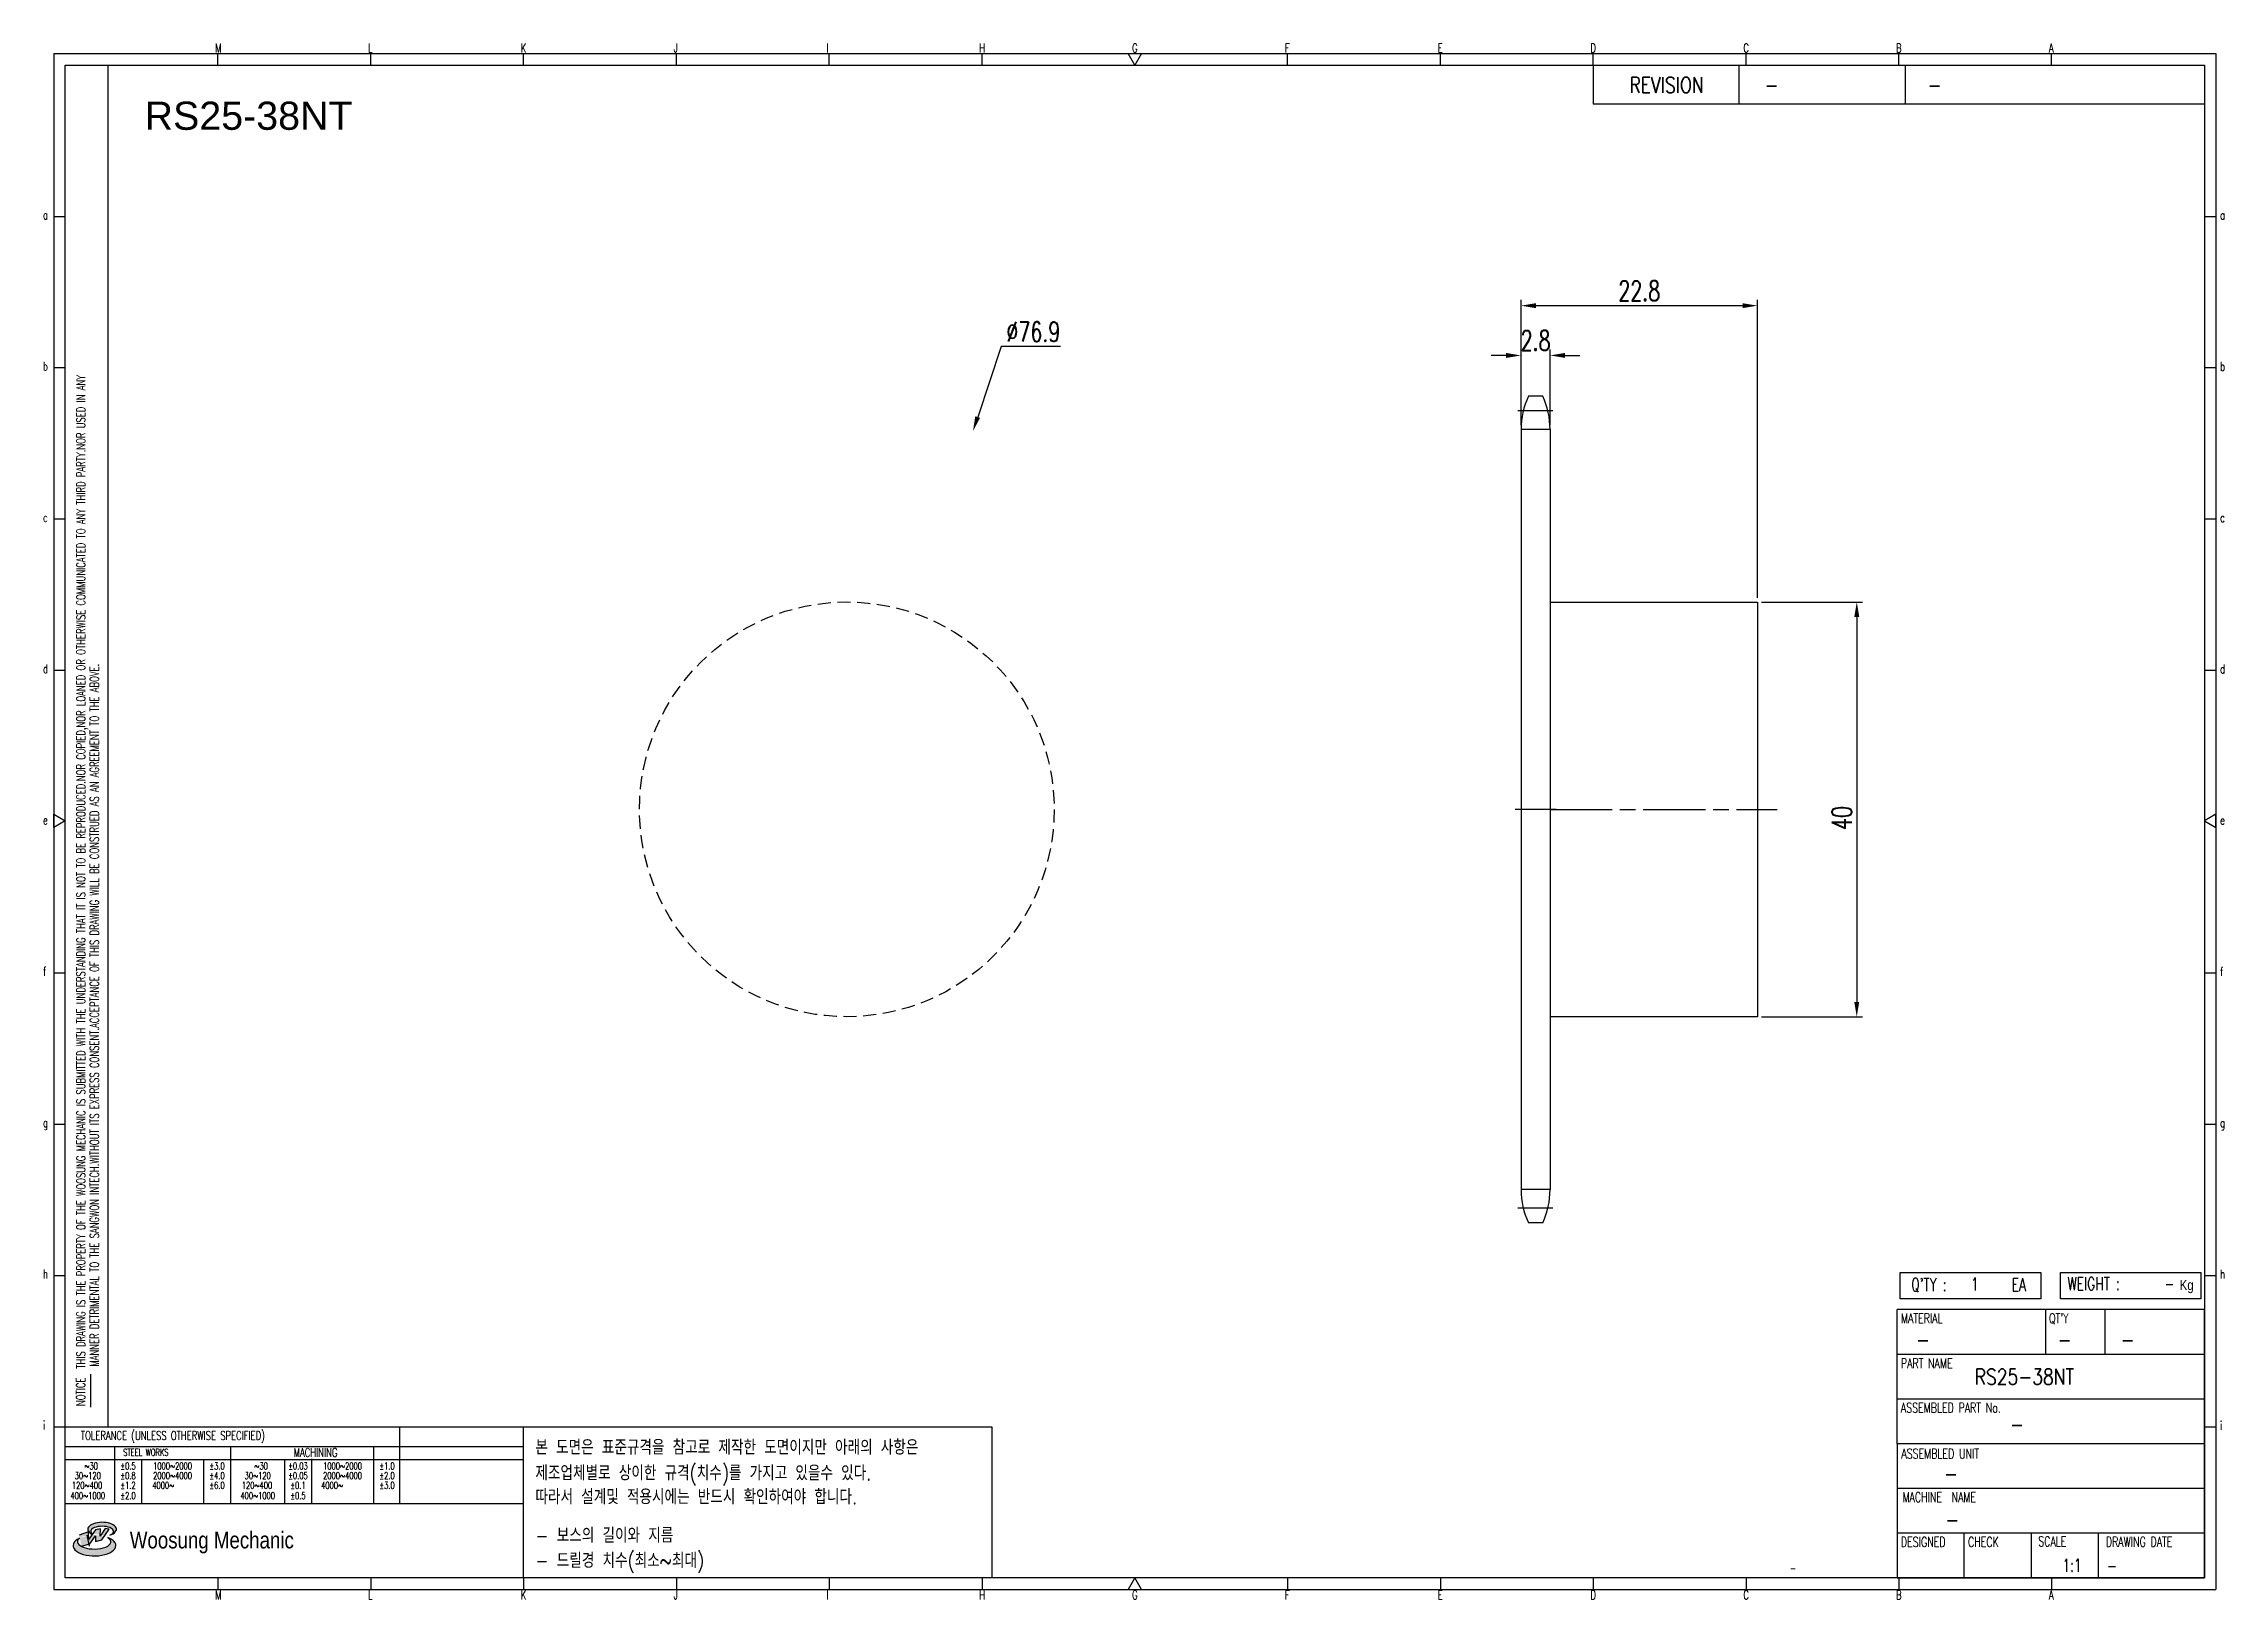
# Model space of a CAD drawing. Header units: millimetres. Extents: x -65651 to -65440, y 1437 to 1587.
import ezdxf
from ezdxf.enums import TextEntityAlignment as Align

# ---------------------------------------------------------------- set-up
doc = ezdxf.new("R2010")
doc.units = ezdxf.units.MM
for name, pattern in [('AM_ISO02W050', [7.5, 6, -1.5]), ('AM_ISO02W050x2', [3.75, 3, -0.75]), ('AM_ISO08W050', [18, 12, -1.5, 3, -1.5]), ('AM_ISO08W050x2', [9, 6, -0.75, 1.5, -0.75]), ('HIDDEN', [9.525, 6.35, -3.175])]:
    doc.linetypes.add(name, pattern=pattern)
for name, color, linetype, lineweight in [('AM_3N', 6, 'AM_ISO02W050', 25), ('AM_7', 4, 'AM_ISO08W050', 25), ('AM_7N', 4, 'AM_ISO08W050', 25)]:
    doc.layers.add(name, color=color, linetype=linetype, lineweight=lineweight)
for name, color, linetype in [('S-DIM', 7, 'Continuous'), ('TITLE', 7, 'Continuous'), ('도면레이아웃', 7, 'Continuous')]:
    doc.layers.add(name, color=color, linetype=linetype)
doc.styles.add('HAN', font='ROMANS.shx', dxfattribs={"width": 0.7, "bigfont": 'whgtxt.shx'})
doc.styles.add('HKD_ST2', font='romans.shx', dxfattribs={"width": 0.7, "height": 4, "bigfont": '@extfont2.shx'})
doc.styles.add('HSG', font='SIMPLEX.shx', dxfattribs={"width": 0.7, "bigfont": 'HSG.shx'})
doc.styles.add('ROMANS', font='romans.shx', dxfattribs={"width": 0.7, "bigfont": 'whgtxt.shx'})
doc.styles.add('SLDTEXTSTYLE4', font='arial.ttf', dxfattribs={"width": 0.8})
doc.styles.get("Standard").update_dxf_attribs({"font": 'arial.ttf'})
doc.dimstyles.new('APP3', dxfattribs={"dimscale": 0.8, "dimtxt": 2.4, "dimasz": 1.8, "dimexe": 0.7, "dimexo": 0.5, "dimgap": 0.6, "dimtad": 1, "dimtoh": 1, "dimdec": 1, "dimrnd": 0.01, "dimzin": 9, "dimdsep": 46, "dimtxsty": 'HSG', "dimcen": 0, "dimclrd": 1, "dimclre": 1, "dimclrt": 256, "dimazin": 2, "dimtp": 1, "dimtm": 1, "dimtfac": 0.5, "dimtdec": 1, "dimtofl": 0, "dimtmove": 0, "dimatfit": 3, "dimfxl": 0, "dimtvp": 1, "dimtolj": 2, "dimlwd": -1, "dimlwe": -1, "dimarcsym": 0})

# ---------------------------------------------------------------- blocks, each defined once
blk = doc.blocks.new('e567sfgjss')
for p, q in [((-66937.69, 488.79), (-66917.69, 488.79)), ((-66917.69, 488.79), (-66917.69, 448.79)), ((-66917.69, 448.79), (-66937.69, 448.79))]:
    blk.add_line(p, q)
at = {"layer": 'AM_7N', "linetype": 'AM_ISO08W050x2'}
blk.add_line((-66937.69, 468.79), (-66915.79, 468.79), dxfattribs=at)
blk = doc.blocks.new('SUYWSHJH')
at = {"layer": '도면레이아웃'}
h = blk.add_hatch(color=10, dxfattribs=at)
h.paths.add_polyline_path([(1.544, 35.177), (1.554, 34.966), (1.779, 35.034), (2.054, 35.422), (1.908, 35.446), (1.728, 35.167), (1.741, 35.439), (1.547, 35.405), (1.292, 35.041), (1.295, 35.33), (0.943, 35.208), (1.03, 34.8), (1.336, 34.885)])
edge = h.paths.add_edge_path()
edge.add_ellipse((1.795, 35.421), major_axis=(-0.53, 0), ratio=0.487785, start_angle=122.36065, end_angle=403.39574)
edge.add_line((1.411, 35.244), (1.419, 35.261))
edge.add_ellipse((1.798, 35.344), major_axis=(-0.423, 0), ratio=0.444396, start_angle=131.58977, end_angle=386.19408, ccw=False)
edge = h.paths.add_edge_path()
edge.add_ellipse((1.512, 34.815), major_axis=(-0.793, 0), ratio=0.480113, start_angle=314.67633, end_angle=590.85213)
edge.add_ellipse((1.501, 34.958), major_axis=(-0.62, 0), ratio=0.43311, start_angle=331.7024, end_angle=574.42495, ccw=False)
for p, q in [((0, 90.118), (80.15, 90.118)), ((0, 90.118), (0, 33.191)), ((6.089, 89.693), (6.089, 90.118)), ((11.753, 89.693), (11.753, 90.118)), ((17.418, 89.693), (17.418, 90.118)), ((23.082, 89.693), (23.082, 90.118)), ((28.746, 89.693), (28.746, 90.118)), ((34.411, 89.693), (34.411, 90.118)), ((45.739, 89.693), (45.739, 90.118)), ((51.404, 89.693), (51.404, 90.118)), ((57.068, 89.693), (57.068, 90.118)), ((62.732, 89.693), (62.732, 90.118)), ((68.397, 89.693), (68.397, 90.118)), ((74.061, 89.693), (74.061, 90.118)), ((80.15, 90.118), (80.15, 33.191)), ((0, 84.085), (0.425, 84.085)), ((79.725, 84.085), (80.15, 84.085)), ((0, 78.478), (0.425, 78.478)), ((79.725, 78.478), (80.15, 78.478)), ((0, 72.87), (0.425, 72.87)), ((79.725, 72.87), (80.15, 72.87)), ((0, 67.262), (0.425, 67.262)), ((79.725, 67.262), (80.15, 67.262)), ((0, 56.047), (0.425, 56.047)), ((79.725, 56.047), (80.15, 56.047)), ((0, 50.439), (0.425, 50.439)), ((79.725, 50.439), (80.15, 50.439)), ((0, 44.832), (0.425, 44.832)), ((79.725, 44.832), (80.15, 44.832)), ((1.377, 39.947), (1.377, 41.174)), ((0, 39.224), (0.425, 39.224)), ((79.725, 39.224), (80.15, 39.224)), ((0, 33.191), (80.15, 33.191)), ((6.089, 33.616), (6.089, 33.191)), ((11.753, 33.616), (11.753, 33.191)), ((17.418, 33.616), (17.418, 33.191)), ((23.082, 33.616), (23.082, 33.191)), ((28.746, 33.616), (28.746, 33.191)), ((34.411, 33.616), (34.411, 33.191)), ((45.739, 33.616), (45.739, 33.191)), ((51.404, 33.616), (51.404, 33.191)), ((57.068, 33.616), (57.068, 33.191)), ((62.732, 33.616), (62.732, 33.191)), ((68.397, 33.616), (68.397, 33.191)), ((74.061, 33.616), (74.061, 33.191))]:
    blk.add_line(p, q)
at = {"color": 2}
for p, q in [((2.017, 39.224), (2.017, 89.693)), ((0.425, 39.224), (17.418, 39.224)), ((12.816, 39.224), (12.816, 36.382)), ((17.418, 33.616), (17.418, 39.224)), ((0.425, 38.487), (17.418, 38.487)), ((0.425, 38.012), (17.418, 38.012)), ((2.257, 38.487), (2.257, 36.382)), ((3.257, 38.012), (3.257, 36.382)), ((5.557, 38.012), (5.557, 36.382)), ((6.557, 38.5), (6.557, 36.382)), ((8.557, 38.012), (8.557, 36.382)), ((9.557, 38.026), (9.557, 36.382)), ((11.857, 38.487), (11.857, 36.382)), ((0.425, 36.382), (17.418, 36.382))]:
    blk.add_line(p, q, dxfattribs=at)
at = {"color": 6, "ltscale": 0.5}
for p, q in [((57.068, 89.693), (57.068, 88.246)), ((62.47, 89.693), (62.47, 88.246)), ((68.635, 89.693), (68.635, 88.246)), ((79.725, 88.246), (57.068, 88.246)), ((68.336, 38.59), (68.336, 43.563)), ((79.725, 43.563), (68.336, 43.563)), ((73.827, 43.563), (73.827, 41.905)), ((76.037, 43.563), (76.037, 41.905)), ((79.725, 38.59), (79.725, 43.563)), ((79.725, 41.905), (68.336, 41.905)), ((79.725, 40.248), (68.336, 40.248)), ((68.336, 38.59), (68.336, 33.616)), ((79.725, 38.59), (68.336, 38.59)), ((79.725, 33.616), (79.725, 38.59)), ((79.725, 36.932), (68.336, 36.932)), ((79.725, 35.274), (68.336, 35.274)), ((70.822, 33.616), (70.822, 35.274)), ((73.309, 33.616), (73.309, 35.274)), ((75.796, 33.616), (75.796, 35.274)), ((68.336, 33.616), (79.725, 33.616))]:
    blk.add_line(p, q, dxfattribs=at)
for points in [[(40.075, 89.693), (39.83, 90.118), (40.32, 90.118)], [(0.425, 89.693), (79.725, 89.693), (79.725, 33.616), (0.425, 33.616)], [(0.425, 61.679), (0, 61.433), (0, 61.924)], [(79.725, 61.679), (80.15, 61.433), (80.15, 61.924)], [(40.075, 33.616), (39.83, 33.191), (40.32, 33.191)]]:
    blk.add_lwpolyline(points, close=True)
at = {"layer": 'TITLE', "color": 20}
for p, q in [((68.449, 43.961), (68.449, 44.936)), ((68.449, 44.936), (73.654, 44.936)), ((73.654, 44.936), (73.654, 43.961)), ((74.39, 43.961), (74.39, 44.936)), ((74.39, 44.936), (79.595, 44.936)), ((79.595, 44.936), (79.595, 43.961)), ((73.654, 43.961), (68.449, 43.961)), ((79.595, 43.961), (74.39, 43.961))]:
    blk.add_line(p, q, dxfattribs=at)
at = {"layer": '도면레이아웃'}
for p, q in [((1.295, 35.33), (0.943, 35.208)), ((1.03, 34.8), (1.336, 34.885)), ((1.224, 35.208), (1.311, 34.8)), ((1.224, 35.208), (1.224, 35.208)), ((1.547, 35.405), (1.292, 35.041)), ((1.292, 35.041), (1.295, 35.33)), ((1.336, 34.885), (1.544, 35.177)), ((1.419, 35.261), (1.411, 35.244)), ((1.544, 35.177), (1.554, 34.966)), ((1.741, 35.439), (1.547, 35.405)), ((1.554, 34.966), (1.779, 35.034)), ((1.908, 35.446), (1.728, 35.167)), ((1.728, 35.167), (1.741, 35.439)), ((1.779, 35.034), (2.054, 35.422)), ((2.054, 35.422), (1.908, 35.446))]:
    blk.add_line(p, q, dxfattribs=at)
for centre, major_axis, ratio, start_param, end_param in [((1.795, 35.421), (-0.53, 0), 0.487785, 2.135596, 7.040584), ((1.512, 34.815), (-0.793, 0), 0.480113, 5.492138, 10.312315), ((1.501, 34.958), (-0.62, 0), 0.43311, 5.789299, 10.025607), ((1.798, 35.344), (-0.423, 0), 0.444396, 2.296675, 6.740358)]:
    blk.add_ellipse(centre, major_axis=major_axis, ratio=ratio, start_param=start_param, end_param=end_param, dxfattribs=at)
at = {"color": 4, "style": 'HKD_ST2', "width": 0.7}
for s, p in [('M', (5.988, 90.164)), ('L', (11.652, 90.164)), ('K', (17.316, 90.164)), ('J', (22.981, 90.164)), ('I', (28.645, 90.164)), ('H', (34.309, 90.164)), ('G', (39.974, 90.164)), ('F', (45.638, 90.164)), ('E', (51.302, 90.164)), ('D', (56.967, 90.164)), ('C', (62.631, 90.164)), ('B', (68.295, 90.164)), ('A', (73.96, 90.164)), ('a', (-0.395, 83.976)), ('a', (80.305, 83.97)), ('b', (-0.395, 78.368)), ('b', (80.305, 78.362)), ('c', (-0.395, 72.76)), ('c', (80.305, 72.754)), ('d', (-0.395, 67.153)), ('d', (80.305, 67.147)), ('e', (-0.395, 61.545)), ('e', (80.305, 61.539)), ('f', (-0.395, 55.937)), ('f', (80.305, 55.931)), ('g', (-0.395, 50.33)), ('g', (80.305, 50.324)), ('h', (-0.395, 44.722)), ('h', (80.305, 44.716)), ('i', (-0.395, 39.114)), ('i', (80.305, 39.108)), ('M', (5.988, 32.824)), ('L', (11.652, 32.824)), ('K', (17.316, 32.824)), ('J', (22.981, 32.824)), ('I', (28.645, 32.824)), ('H', (34.309, 32.824)), ('G', (39.974, 32.824)), ('F', (45.638, 32.824)), ('E', (51.302, 32.824)), ('D', (56.967, 32.824)), ('C', (62.631, 32.824)), ('B', (68.295, 32.824)), ('A', (73.96, 32.824))]:
    blk.add_text(s, height=0.326, dxfattribs=at).set_placement(p)
for s, height, style, width, p in [('REVISION', 0.5806, 'HAN', 0.8, (58.415, 88.664)), ('-', 0.581, 'HAN', 0.8, (63.426, 88.664)), ('-', 0.581, 'HAN', 0.8, (69.468, 88.664)), ("Q'TY : ", 0.4746, 'HKD_ST2', 0.7, (68.857, 44.253)), ('1', 0.475, 'HKD_ST2', 0.7, (71.071, 44.275)), ('EA', 0.4746, 'HKD_ST2', 0.7, (72.578, 44.253)), ('WEIGHT : ', 0.4746, 'HKD_ST2', 0.7, (74.65, 44.286)), ('-', 0.581, 'HAN', 0.8, (69.029, 42.157)), ('-', 0.581, 'HAN', 0.8, (74.289, 42.157)), ('-', 0.581, 'HAN', 0.8, (76.623, 42.157)), ('-', 0.581, 'HAN', 0.8, (72.515, 39.013)), ('-', 0.581, 'HAN', 0.8, (70.067, 37.189)), ('-', 0.581, 'HAN', 0.8, (70.126, 35.48)), ('1:1', 0.4746, 'HKD_ST2', 0.7, (74.458, 33.848)), ('-', 0.475, 'HKD_ST2', 0.7, (76.112, 33.837))]:
    blk.add_text(s, height=height, dxfattribs=dict(style=style, width=width)).set_placement(p)
at = {"color": 2, "style": 'HKD_ST2', "width": 0.7}
for s, p in [(' THIS DRAWING IS THE PROPERTY OF THE WOOSUNG MECHANIC IS SUBMITTED WITH THE UNDERSTANDING THAT IT IS NOT TO BE REPRODUCED.NOR COPIED,NOR LOANED OR OTHERWISE COMMUNICATED TO ANY THIRD PARTY.NOR USED IN ANY', (1.173, 41.217)), ('MANNER DETRIMENTAL TO THE SANGWON INTECH.WITHOUT ITS EXPRESS CONSENT.ACCEPTANCE OF THIS DRAWING WILL BE CONSTRUED AS AN AGREEMENT TO THE ABOVE.', (1.672, 41.447))]:
    blk.add_text(s, height=0.326266, rotation=90, dxfattribs=at).set_placement(p)
at = {"style": 'HKD_ST2', "width": 0.7}
blk.add_text('-', height=0.475, dxfattribs=at).set_placement((78.613, 44.286), align=Align.RIGHT)
at = {"color": 4, "style": 'HKD_ST2', "width": 0.7}
for s, height, p in [('MATERIAL', 0.3651, (68.474, 43.425)), ("QT'Y", 0.3651, (73.965, 43.425)), ('PART NAME', 0.3651, (68.474, 41.756)), ('ASSEMBLED PART No.', 0.36511, (68.474, 40.109)), ('ASSEMBLED UNIT', 0.36511, (68.49, 38.408)), ('MACHINE  NAME', 0.36511, (68.532, 36.794)), ('DESIGNED', 0.3651, (68.474, 35.136)), ('CHECK', 0.3651, (70.961, 35.136)), ('SCALE', 0.3651, (73.566, 35.153)), ('DRAWING DATE', 0.36511, (76.071, 35.141))]:
    blk.add_text(s, height=height, dxfattribs=at).set_placement(p, align=Align.TOP_LEFT)
at = {"style": 'HKD_ST2', "width": 0.7}
blk.add_text('NOTICE', height=0.3263, rotation=90, dxfattribs=at).set_placement((1.163, 39.988))
for s, height, style, width, p in [('TOLERANCE (UNLESS OTHERWISE SPECIFIED)', 0.32627, 'HKD_ST2', 0.7, (4.417, 38.896)), ('-', 0.326, 'ROMANS', 0.65, (64.469, 33.975))]:
    blk.add_text(s, height=height, dxfattribs=dict(style=style, width=width)).set_placement(p, align=Align.MIDDLE_CENTER)
at = {"color": 4, "style": 'HKD_ST2', "width": 0.7}
for s, height, p in [('STEEL WORKS', 0.26101, (3.416, 38.268)), ('MACHINING', 0.3263, (9.707, 38.27)), ('%%P0.5', 0.261, (2.757, 37.762)), ('%%P0.8', 0.261, (2.757, 37.411)), ('%%P3.0', 0.261, (6.057, 37.762)), ('%%P4.0', 0.261, (6.057, 37.411)), ('%%P0.03', 0.261, (9.057, 37.762)), ('%%P0.05', 0.261, (9.057, 37.411)), ('%%P1.0', 0.261, (12.357, 37.762)), ('%%P2.0', 0.261, (12.357, 37.411)), ('%%P1.2', 0.261, (2.757, 37.045)), ('%%P2.0', 0.261, (2.757, 36.67)), ('%%P6.0', 0.261, (6.057, 37.045)), ('%%P0.1', 0.261, (9.057, 37.045)), ('%%P0.5', 0.261, (9.057, 36.67)), ('%%P3.0', 0.261, (12.357, 37.045))]:
    blk.add_text(s, height=height, dxfattribs=at).set_placement(p, align=Align.MIDDLE)
for s, height, p in [('30%%126120', 0.261, (1.263, 37.411)), ('%%12630', 0.261, (1.389, 37.762)), ('2000%%1264000', 0.26101, (4.407, 37.411)), ('1000%%1262000', 0.26101, (4.407, 37.762)), ('30%%126120', 0.261, (7.563, 37.411)), ('%%12630', 0.261, (7.689, 37.762)), ('2000%%1264000', 0.26101, (10.707, 37.411)), ('1000%%1262000', 0.26101, (10.707, 37.762)), ('400%%1261000', 0.26101, (1.263, 36.67)), ('120%%126400', 0.26101, (1.237, 37.045)), ('4000%%126', 0.261, (4.061, 37.045)), ('400%%1261000', 0.26101, (7.563, 36.67)), ('120%%126400', 0.26101, (7.537, 37.045)), ('4000%%126', 0.261, (10.321, 37.045))]:
    blk.add_text(s, height=height, dxfattribs=at).set_placement(p, align=Align.MIDDLE_CENTER)
at = {"color": 1, "style": 'SLDTEXTSTYLE4', "width": 0.8}
blk.add_text('Woosung Mechanic', height=0.61957, dxfattribs=at).set_placement((2.822, 34.711))
at = {"layer": 'TITLE', "width": 0.8}
blk.add_text('Kg', height=0.3789, dxfattribs=at).set_placement((78.807, 44.286))
blk = doc.blocks.new('*D18')
at = {"layer": 'Defpoints', "color": 0, "transparency": 16777216}
for p in [(-65505.29, 1556.58), (-65508.09, 1549.45), (-65505.29, 1549.45)]:
    blk.add_point(p, dxfattribs=at)
at = {"layer": 'S-DIM', "color": 1, "transparency": 16777216}
for p, q in [((-65509.53, 1556.58), (-65510.97, 1556.58)), ((-65508.09, 1549.85), (-65508.09, 1557.14)), ((-65505.29, 1549.85), (-65505.29, 1557.14)), ((-65503.85, 1556.58), (-65502.41, 1556.58))]:
    blk.add_line(p, q, dxfattribs=at)
for points in [[(-65509.53, 1556.82), (-65509.53, 1556.34), (-65508.09, 1556.58)], [(-65503.85, 1556.82), (-65503.85, 1556.34), (-65505.29, 1556.58)]]:
    blk.add_solid(points, dxfattribs=at)
at = {"layer": 'S-DIM', "transparency": 16777216, "insert": (-65506.69, 1558.02), "char_height": 1.92, "attachment_point": 5, "style": 'HSG'}
blk.add_mtext('\\A2;2.8', dxfattribs=at)
blk = doc.blocks.new('*D19')
at = {"layer": 'Defpoints', "color": 0, "transparency": 16777216}
for p in [(-65485.29, 1561.38), (-65508.09, 1549.45), (-65485.29, 1532.79)]:
    blk.add_point(p, dxfattribs=at)
at = {"layer": 'S-DIM', "color": 1, "transparency": 16777216}
for p, q in [((-65508.09, 1549.85), (-65508.09, 1561.94)), ((-65506.65, 1561.38), (-65486.73, 1561.38)), ((-65485.29, 1533.19), (-65485.29, 1561.94))]:
    blk.add_line(p, q, dxfattribs=at)
for points in [[(-65506.65, 1561.62), (-65506.65, 1561.14), (-65508.09, 1561.38)], [(-65486.73, 1561.62), (-65486.73, 1561.14), (-65485.29, 1561.38)]]:
    blk.add_solid(points, dxfattribs=at)
at = {"layer": 'S-DIM', "transparency": 16777216, "insert": (-65496.69, 1562.82), "char_height": 1.92, "attachment_point": 5, "style": 'HSG'}
blk.add_mtext('\\A2;22.8', dxfattribs=at)
blk = doc.blocks.new('*D20')
at = {"layer": 'Defpoints', "color": 0, "transparency": 16777216}
for p in [(-65485.29, 1532.79), (-65485.29, 1492.79), (-65475.71, 1492.79)]:
    blk.add_point(p, dxfattribs=at)
at = {"layer": 'S-DIM', "color": 1, "transparency": 16777216}
for p, q in [((-65484.89, 1532.79), (-65475.15, 1532.79)), ((-65475.71, 1531.35), (-65475.71, 1494.23)), ((-65484.89, 1492.79), (-65475.15, 1492.79))]:
    blk.add_line(p, q, dxfattribs=at)
for points in [[(-65475.95, 1531.35), (-65475.47, 1531.35), (-65475.71, 1532.79)], [(-65475.95, 1494.23), (-65475.47, 1494.23), (-65475.71, 1492.79)]]:
    blk.add_solid(points, dxfattribs=at)
at = {"layer": 'S-DIM', "transparency": 16777216, "insert": (-65477.15, 1511.97), "char_height": 1.92, "attachment_point": 5, "rotation": 90, "style": 'HSG'}
blk.add_mtext('\\A2;40', dxfattribs=at)
blk = doc.blocks.new('*D21')
at = {"layer": 'Defpoints', "color": 0, "transparency": 16777216}
for p in [(-65560.96, 1549.27), (-65585.29, 1476.33)]:
    blk.add_point(p, dxfattribs=at)
at = {"layer": 'S-DIM', "color": 1, "transparency": 16777216}
for p, q in [((-65558.24, 1557.43), (-65560.5, 1550.64)), ((-65552.51, 1557.43), (-65558.24, 1557.43))]:
    blk.add_line(p, q, dxfattribs=at)
blk.add_solid([(-65560.73, 1550.71), (-65560.27, 1550.56), (-65560.96, 1549.27)], dxfattribs=at)
at = {"layer": 'S-DIM', "transparency": 16777216, "insert": (-65555.13, 1558.87), "char_height": 1.92, "attachment_point": 5, "style": 'HSG'}
blk.add_mtext('\\A2;∅76.9', dxfattribs=at)

msp = doc.modelspace()

# ---------------------------------------------------------------- linework, layer by layer
for p, q in [((-65506, 1552.65), (-65507.38, 1552.65)), ((-65508.09, 1549.45), (-65508.09, 1476.13)), ((-65505.29, 1549.45), (-65505.29, 1476.13)), ((-65506, 1472.93), (-65507.38, 1472.93))]:
    msp.add_line(p, q)
at = {"color": 4}
msp.add_lwpolyline([(-65604.29, 1453.26), (-65559.12, 1453.26), (-65559.12, 1438.67), (-65604.29, 1438.67)], close=True, dxfattribs=at)
at = {"color": 2, "linetype": 'HIDDEN', "ltscale": 0.2}
msp.add_circle((-65573.12, 1512.8), 20, dxfattribs=at)
for centre, start, end in [((-65500.49, 1549.45), 155.0989, 180), ((-65512.89, 1549.45), 0, 24.9011), ((-65500.49, 1476.13), 180, 204.9011), ((-65512.89, 1476.13), 335.0989, 0)]:
    msp.add_arc(centre, 7.6, start, end)
at = {"layer": 'AM_3N', "linetype": 'AM_ISO02W050x2'}
for p, q in [((-65505.29, 1549.45), (-65508.09, 1549.45)), ((-65505.29, 1476.13), (-65508.09, 1476.13))]:
    msp.add_line(p, q, dxfattribs=at)
at = {"layer": 'AM_7', "linetype": 'AM_ISO08W050x2'}
for p, q in [((-65505.02, 1551.25), (-65508.4, 1551.25)), ((-65504.71, 1512.8), (-65508.67, 1512.8)), ((-65505.02, 1474.34), (-65508.4, 1474.34))]:
    msp.add_line(p, q, dxfattribs=at)

# ---------------------------------------------------------------- block references
at = {"xscale": 2.60200512, "yscale": 2.60200512, "zscale": 2.60200512}
msp.add_blockref('SUYWSHJH', (-65649.62, 1351.2), dxfattribs=at)
msp.add_blockref('e567sfgjss', (1432.39, 1044))

# ---------------------------------------------------------------- texts
at = {"color": 2}
msp.add_text('RS25-38NT', height=2.719, dxfattribs=at).set_placement((-65640.85, 1578.34))
at = {"style": 'HAN', "width": 0.8}
msp.add_text('RS25-38NT', height=1.511, dxfattribs=at).set_placement((-65464.33, 1457.32))
at = {"color": 4, "style": 'HAN', "width": 0.8}
for s, p in [('본 도면은 표준규격을 참고로 제작한 도면이지만 아래의 사항은', (-65603.16, 1450.56)), ('제조업체별로 상이한 규격(치수)를 가지고 있을수 있다.', (-65603.16, 1448.08)), ('따라서 설계및 적용시에는 반드시 확인하여야 합니다.', (-65603.16, 1445.78)), ('- 보스의 길이와 지름', (-65603.16, 1442.07)), ('- 드릴경 치수(최소~최대)', (-65603.16, 1439.64))]:
    msp.add_text(s, height=1.4294, dxfattribs=at).set_placement(p)

# ---------------------------------------------------------------- dimensions: what is measured, and where the dimension line sits
at = {"layer": 'S-DIM'}
dim = msp.add_linear_dim(base=(-65485.29, 1561.38), p1=(-65508.09, 1549.45), p2=(-65485.29, 1532.79), dimstyle='APP3', dxfattribs=at)
dim.commit()
dim.dimension.update_dxf_attribs({"geometry": '*D19', "text_midpoint": (-65496.69, 1562.82)})
dim = msp.add_diameter_dim_2p(p1=(-65585.29, 1476.33), p2=(-65560.96, 1549.27), dimstyle='APP3', dxfattribs=at)
dim.commit()
dim.dimension.update_dxf_attribs({"geometry": '*D21', "text_midpoint": (-65555.13, 1557.43), "dimtype": 163})
dim = msp.add_linear_dim(base=(-65505.29, 1556.58), p1=(-65508.09, 1549.45), p2=(-65505.29, 1549.45), dimstyle='APP3', dxfattribs=at)
dim.commit()
dim.dimension.update_dxf_attribs({"geometry": '*D18', "text_midpoint": (-65506.69, 1556.58), "dimtype": 160})
dim = msp.add_linear_dim(base=(-65475.71, 1492.79), p1=(-65485.29, 1532.79), p2=(-65485.29, 1492.79), angle=90, dimstyle='APP3', dxfattribs=at)
dim.commit()
dim.dimension.update_dxf_attribs({"geometry": '*D20', "text_midpoint": (-65475.71, 1511.97), "dimtype": 160})

doc.saveas('drawing.dxf')
